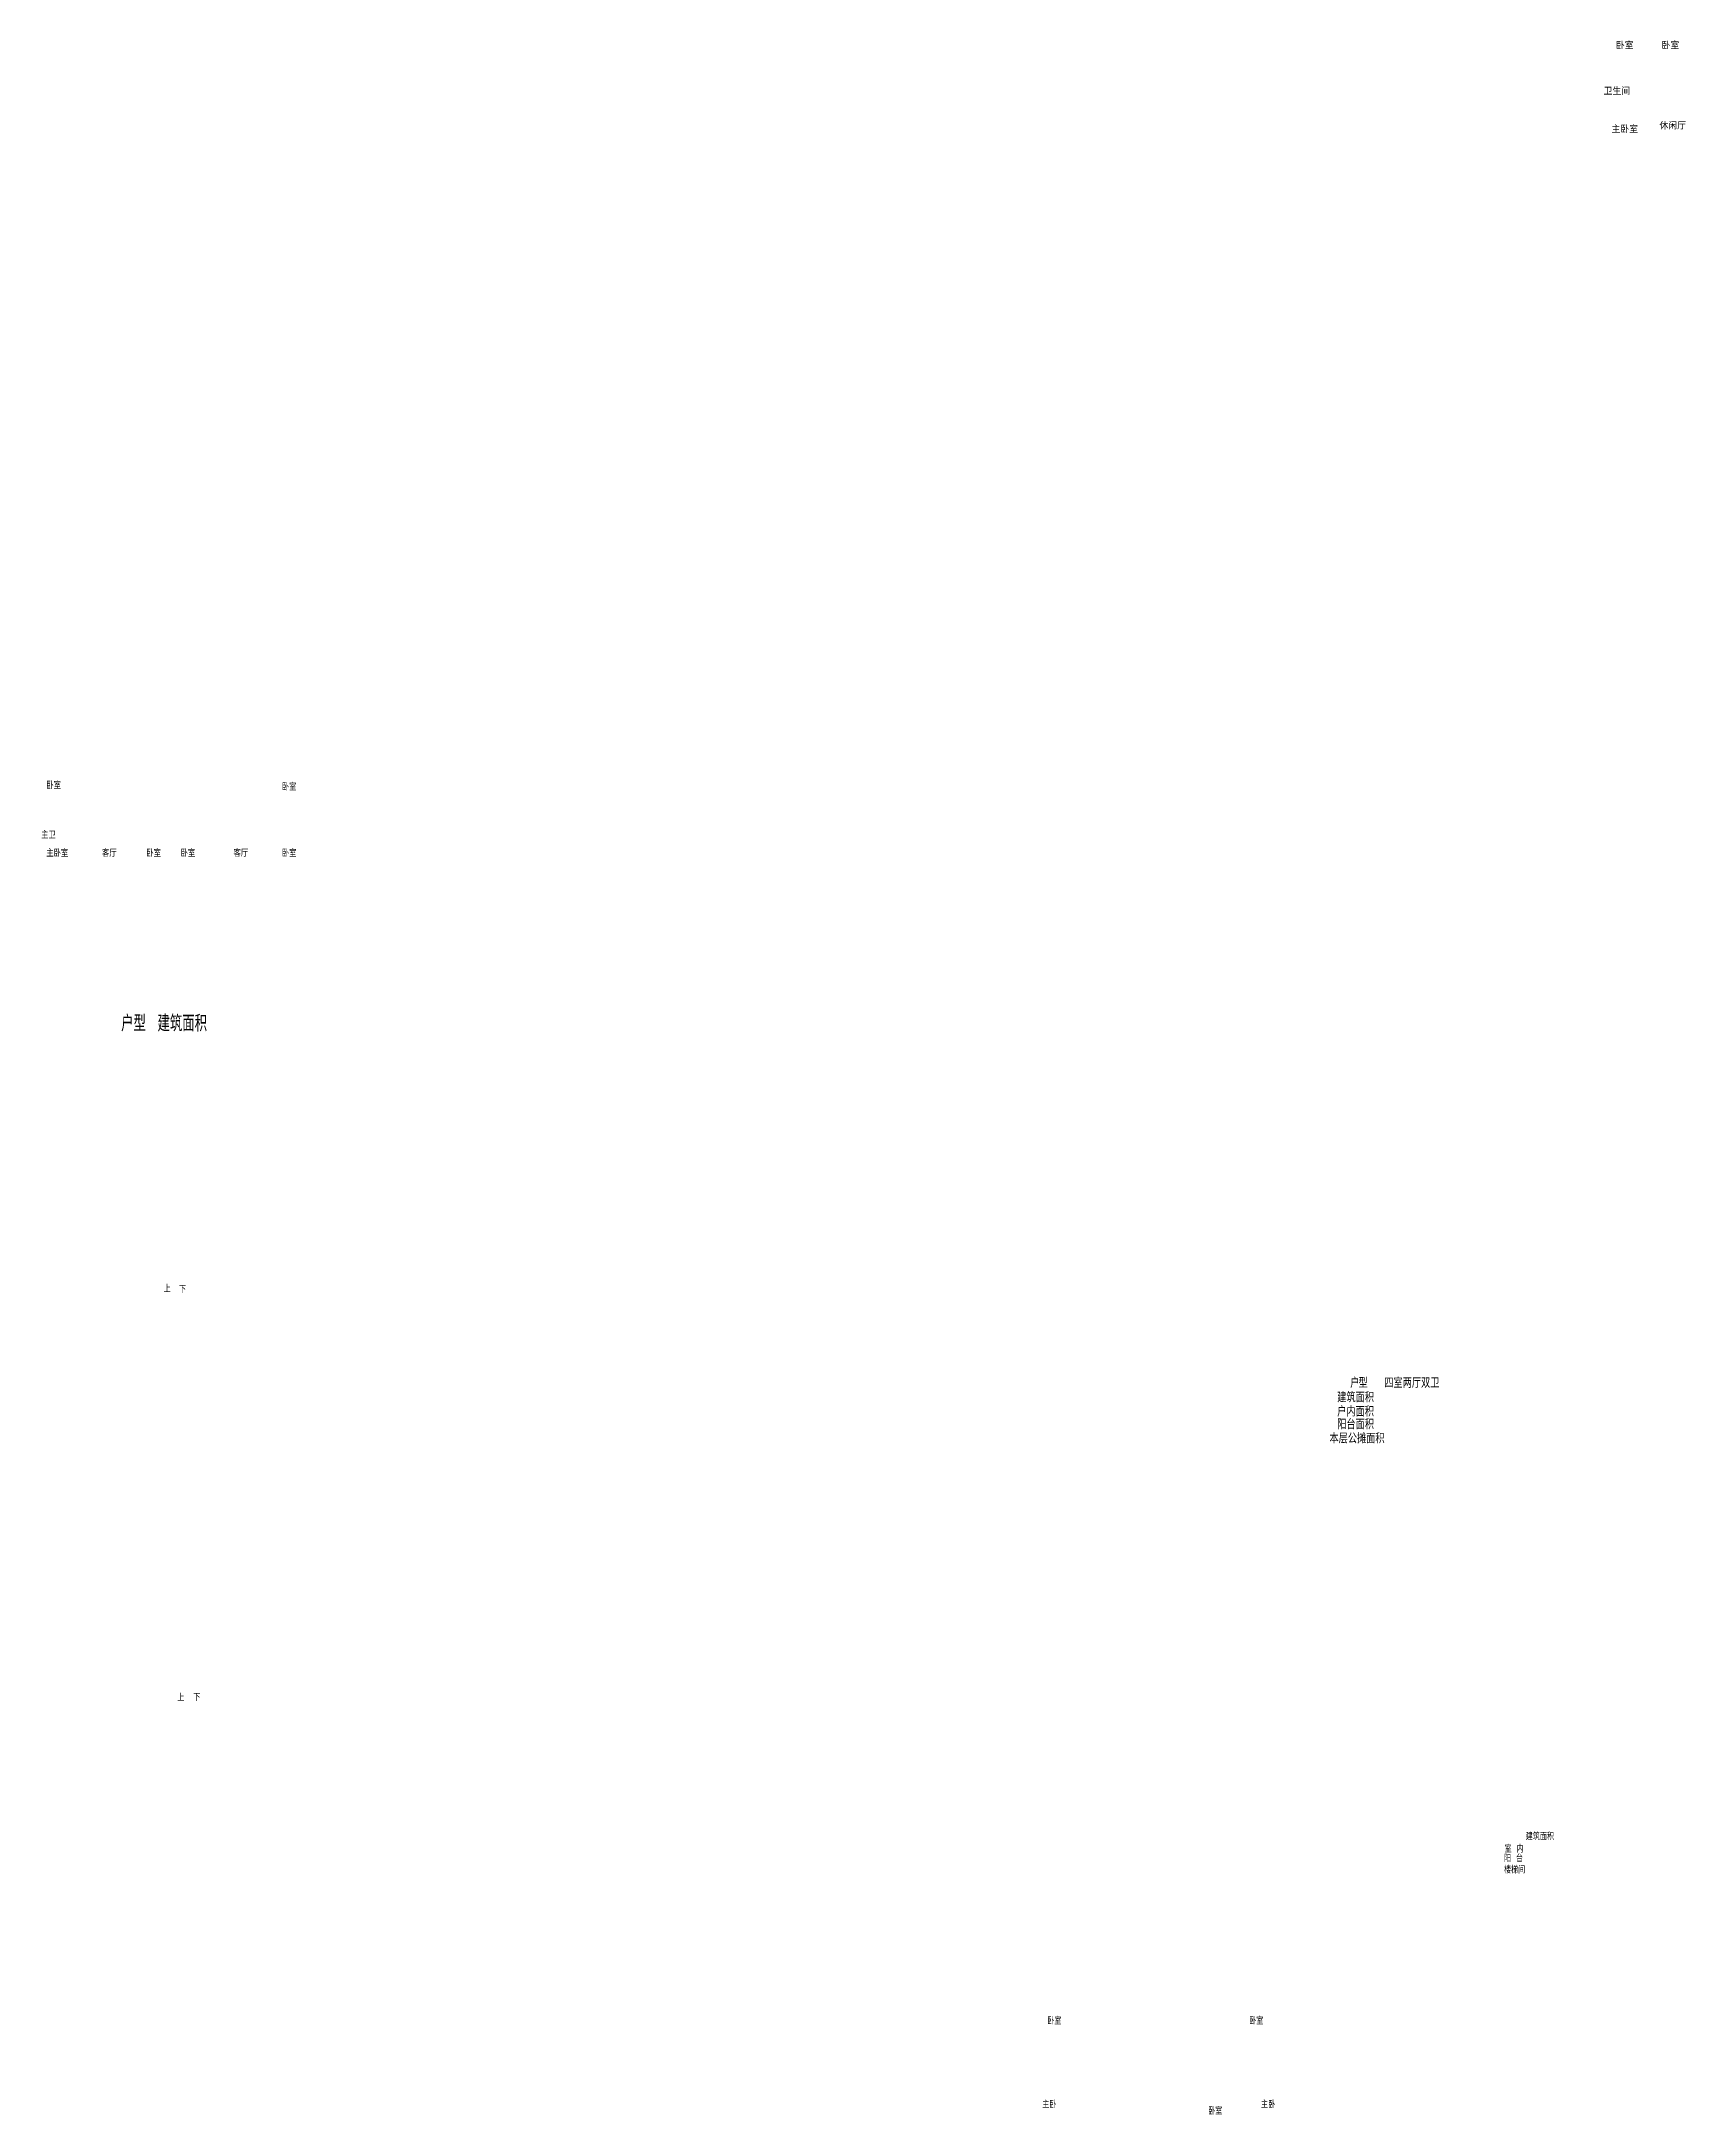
# Model space of a CAD drawing. Header units: millimetres. Extents: x 3491 to 3974, y 1583 to 1976.
# Drawn here: x 3490.8 to 3611.3, y 1786.5 to 1939.1 of the extents above; entities that cross this region are included whole.
import ezdxf

# ---------------------------------------------------------------- set-up
doc = ezdxf.new("R2010")
doc.units = ezdxf.units.MM
doc.layers.add('PUB_TEXT', color=7, linetype='Continuous', lineweight=5)
doc.layers.add('TEXT', color=2, linetype='Continuous', lineweight=5)
doc.styles.add('_HZ2', font='txt.shx', dxfattribs={"width": 0.8, "bigfont": 'HZ2.shx'})
doc.styles.add('_HZPMK', font='txt.shx', dxfattribs={"bigfont": 'HZPMK.shx'})
doc.styles.add('_HZTXT', font='txt.shx', dxfattribs={"bigfont": 'HZTXT.shx'})
doc.styles.add('_XC90', font='txt.shx', dxfattribs={"width": 0.7, "bigfont": 'XC90.shx'})
doc.styles.add('_XC92', font='txt.shx', dxfattribs={"width": 0.8, "bigfont": 'XC92.shx'})

# ---------------------------------------------------------------- blocks, each defined once
blk = doc.blocks.new('XIA')
at = {"layer": 'PUB_TEXT', "style": '_HZ2', "width": 0.8}
blk.add_text('下', height=500, dxfattribs=at).set_placement((-210, -318))
blk = doc.blocks.new('SHANG')
at = {"layer": 'PUB_TEXT', "style": '_HZ2', "width": 0.8}
blk.add_text('上', height=500, dxfattribs=at).set_placement((-293, -219))

msp = doc.modelspace()

# ---------------------------------------------------------------- block references
at = {"layer": 'TEXT', "xscale": 0.001, "yscale": 0.001, "zscale": 0.001}
for name, p in [('SHANG', (3500.081, 1847.241)), ('XIA', (3501.128, 1847.301)), ('SHANG', (3501.085, 1817.139)), ('XIA', (3502.181, 1817.263))]:
    msp.add_blockref(name, p, dxfattribs=at)

# ---------------------------------------------------------------- texts
at = {"layer": 'PUB_TEXT', "style": '_HZPMK'}
for s, p in [('卧室', (3606.659, 1938.549)), ('卧室', (3610.028, 1938.549)), ('卫生间', (3605.763, 1935.182)), ('主卧室', (3606.344, 1932.382)), ('休闲厅', (3609.87, 1932.633))]:
    msp.add_text(s, height=0.5, dxfattribs=at).set_placement(p)
at = {"layer": 'PUB_TEXT', "width": 0.8}
for s, height, style, p in [('卧室', 0.5, '_HZTXT', (3491.145, 1884.078)), ('卧室', 0.5, '_HZTXT', (3508.478, 1883.963)), ('主卫', 0.5, '_HZTXT', (3490.769, 1880.43)), ('主卧室', 0.5, '_HZTXT', (3491.145, 1879.087)), ('客厅', 0.5, '_HZTXT', (3495.249, 1879.087)), ('卧室', 0.5, '_HZTXT', (3498.502, 1879.087)), ('卧室', 0.5, '_HZTXT', (3501.029, 1879.087)), ('客厅', 0.5, '_HZTXT', (3504.925, 1879.087)), ('卧室', 0.5, '_HZTXT', (3508.478, 1879.087)), ('户型 建筑面积', 1.2, '_XC92', (3496.651, 1866.221)), ('户', 0.65, '_XC92', (3587.11, 1839.993)), ('型', 0.65, '_XC92', (3587.72, 1839.993)), ('四室两厅双卫', 0.65, '_XC92', (3589.618, 1839.993)), ('建筑面积', 0.65, '_XC92', (3586.154, 1838.928)), ('户内面积', 0.65, '_XC92', (3586.154, 1837.886)), ('阳台面积', 0.65, '_XC92', (3586.154, 1836.942)), ('本层公摊面积', 0.65, '_XC92', (3585.583, 1835.904)), ('建筑面积', 0.5, '_HZ2', (3600.031, 1806.698)), ('阳 台', 0.5, '_HZ2', (3598.43, 1805.083)), ('室 内', 0.5, '_HZ2', (3598.469, 1805.78)), ('楼梯间', 0.5, '_HZ2', (3598.43, 1804.239)), ('卧室', 0.5, '_XC90', (3564.815, 1793.121)), ('卧室', 0.5, '_XC90', (3579.679, 1793.121)), ('主卧', 0.5, '_XC90', (3564.447, 1786.967)), ('主卧', 0.5, '_XC90', (3580.549, 1786.967)), ('卧室', 0.5, '_XC90', (3576.658, 1786.482))]:
    msp.add_text(s, height=height, dxfattribs=dict(at, style=style)).set_placement(p)

doc.saveas('drawing.dxf')
